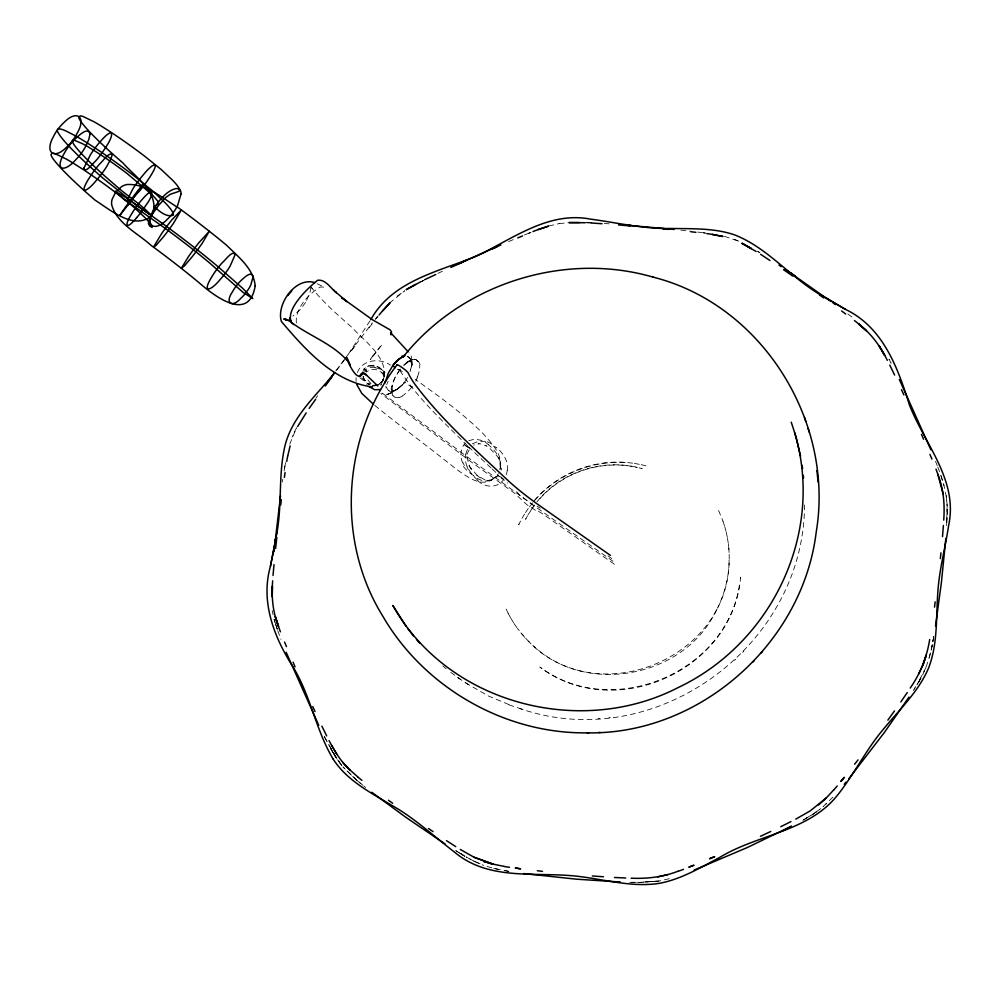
<?xml version="1.0" encoding="UTF-8"?>
<svg xmlns="http://www.w3.org/2000/svg" width="1000" height="1000" viewBox="0 0 1000 1000"><rect width="100%" height="100%" fill="white"/><g stroke="black" fill="none" stroke-linecap="round" stroke-linejoin="round"><path stroke-width="0.75" stroke-dasharray="5 3.75" d="M460.913 454.925L461.25 451.225A12.637 9.525 -61.6 0 1 464.038 444.688L465 443.587M729.112 554.325C729.925 572.75 725.7 591.25 717.675 607.812M356.087 377.638L356.075 381.275M937.763 467.075C944.125 482.663 948.25 499.363 947.062 516.3L947.125 505.913L946.587 525.638M946.712 523.062L946.862 516.95M411.7 364.15C410.375 373.212 414.45 357.088 409.038 352.825M729.087 560.188C729.163 656.012 602.688 710.95 532.8 645.288M804.55 504.95C804.137 646.762 654.325 755.588 519.575 708.425M402.25 384.938L395.925 389.975L397.325 389.175L392.85 391.075L394.225 390.962L392.463 390.863L393.787 391.287L392.425 390.538L393.438 391.337L392.225 389.263L392.55 390.562C390.788 382.825 396.388 375.5 400 369.363M946.762 522.663L947.113 516.663M399.588 370.15L394.712 377.912L391.75 386.4M391.375 389.062L391.5 391.95M477.55 475.788L469.525 466.438L467 457.45L467 458.137C464.9 454.375 470.538 450.475 469.3 447.525M500.2 468.212L499.95 469.462C502.425 460.312 496.35 451.712 489.787 445.938A71.825 54.612 -61.5 0 0 488.625 444.913L488.125 444.475M310.85 287.375L309.962 292.575L305.775 302.238L306.163 301.613L299.85 310.075L292.85 316.075M500.375 466.938C502.275 453.363 491.037 442.925 483.038 433.525C462.55 413.038 438.713 396.112 415.175 379.325M500.288 467.65L499.825 461.388L497.788 456.85L489.688 448.162L485.275 445.275L486.2 445.763L480.9 443.938L478.1 443.688L479.125 443.713L473.4 445.112M740.525 578.05L740.638 577.188C732.962 670.4 614.45 723.413 539.837 667.013C611.1 720.612 726.1 673.263 739.425 585.225M384.6 376.2C385.737 355.5 365.062 341.812 352.537 327.987C338.013 315.087 322.987 302.375 311.062 286.938M282.413 481.987L282.8 479.212M507.287 470.575C508.875 461.562 503.288 453.175 496.613 447.663M284.088 470.95L285.613 462.088M284.613 468.05L285.663 461.95M383.975 377.488L383.6 372.088L379.588 367.775A15.137 14.212 -5.2 0 0 374.288 365.863L368.35 365.988L364.113 368.8A7.9 7.788 -5.3 0 0 362.938 371.275M933.763 636.7C931.05 653.6 926.475 670.5 916.925 684.912L921.425 677.113L916.9 685.037M929.275 657.7L931.338 648.925M388.113 381.225L387.475 383.088M383.075 379.862C384.75 375.763 381.375 383.963 382.1 381.488M410.712 369.613L410.525 370.213A29.562 10.987 -55.2 0 1 410.188 371.262L410.012 371.725M289.762 444.15L296.525 427.775L292.087 437.15M366.425 372.2L366.788 371.262L364.113 368.8A7.35 7.212 -9.4 0 1 366.637 366.675L368.15 366.062M464.062 444.712L469.8 448.338L469.263 447.5M417.537 376.587L416.962 378.062M383.888 377.812L382.125 381.488L378.775 384.462M381.438 383.537L383.162 380.062M519.025 524.038L518.663 524.8L522.212 517.888M925.975 667.537L916.912 684.837M498.425 473.625L498.038 474.363M387.175 383.75L386.7 384.613M525.962 518.575L525.575 519.35L528.425 514.125M528.925 641.725L528.263 641.038C580.037 696.45 681.1 680.05 715.013 612.962M714.887 613.212L717.812 607.55M522 518.387L525.8 511.962M357.438 372.475C362.375 359.487 379.925 357.675 390.475 365.112M383.612 378.963L382.125 381.488L377.825 385.213L382.088 381.512M380.8 382.9C381.425 383.225 384.862 377.375 383.562 375.1L381.712 372.5L376.863 369.8L371.4 369.338L366.75 371.613L364.113 368.8M382.75 380.45L382.262 381.25M913.325 690.562L914.95 687.925M914.163 689.163L915.763 686.6M528.05 514.85L534.412 505.087M370.025 320.763L345.95 357.925M372.912 355.788L370.375 359.487L381.938 344.738L379.988 346.85M405.75 380.513L403.3 383.8L404.562 382.225A10.913 3.85 -56 0 0 406.1 380A13.075 4.65 -55.9 0 0 406.4 379.462A17.738 6.288 -56 0 0 407.5 377.425M412.537 386.375L411.863 387.312L404.738 382.175M525.487 512.625L529.775 506.262M530.913 510.262L534.2 505.513A9.375 1.175 36.7 0 1 534.963 505.213M345.112 359.113L334.613 372.95M316.038 398.013L317.675 395.737M372.2 356.838L380.262 346.562M335.788 370.925L344.113 359.738M352 350.138L355.188 345.887M344.95 358.625L372.375 322.9M400.438 369.113L399.412 370.275L397.587 369.363M403.95 383.025L404.562 382.225M529.5 506.863C551.9 476.475 590.55 459.188 628.15 462.738M369.012 327.812L372.188 323.837M375.15 319.525L377.775 316.337M376.138 318.325L378.125 315.938M375.9 318.538L377.663 316.425M536.925 501.863C561.337 471.2 604.625 457.438 642.212 468.713L641.35 468.475M469.775 448.35L464.312 444.913M534.1 500.812C558.325 472.075 597.987 457.15 635.112 463.587M402.788 384.375L396.8 389.738L387.688 394.225L393.025 392.125L388.35 394.237L384.487 394.513L382.025 393.137M832.925 797.125L823.075 806.612L826.45 803.6M540.112 498.413C563.9 471.737 602.388 459.338 637.238 467.45L636.425 467.238M496.337 476.587L490.562 480.3M742.7 652.3L743.875 651.175M734.65 660.288L735.675 659.3M403.888 365.337L408.488 361.912L411.287 361.287L410 361L411.062 361.388L410.475 361.112L411.712 364L411.337 362L411.725 364.775M389.45 303.087L404.6 290.863M400.2 386.9L396.8 389.738L399.562 387.438M403.675 365.2A19.262 6.713 -56 0 1 406.5 362.675L406.987 362.3M404.787 394.288L402.863 395.575M812.188 814.788L814.663 813.012L802.925 820.225L812.1 814.8M398.325 388.4L396.375 389.712M812.225 814.737L820.812 808.625M397.238 296.05L404.588 290.875M472.4 443.775L479.25 441.062L487.15 441.925M802.875 820.337L810.775 815.588M378.65 384.412L379.375 383.975M468.725 440.712L474.775 439.137L481.337 440.312A44.6 33.875 -62.1 0 1 488.188 444.387M437.875 273.387L443.025 270.975M508.625 241.6L515.163 238.812M524.325 235.012L530.825 232.413M530.938 232.4L528.375 233.412L531.275 232.275M411.512 359.787L411.312 359.862A25.175 8.95 -56.6 0 0 408.175 361.4A21.25 7.475 -56.2 0 0 406.525 362.575M490.387 480.363C484.438 482.587 478.113 479.5 473.525 475.737M411.625 359.75L411.75 359.712A19.638 6.775 -55.1 0 1 412.113 359.6M368.312 366.025L369.038 365.838M548.9 225.987L559.138 223.612M669.275 878.713L658.925 881.05L639.2 882.475M559.15 223.625L568.05 222.675M598.112 718.487L599.637 718.375M608.962 717.588L610.288 717.487M629.65 882.337L637.425 882.337L629.788 882.3M534.038 505.712L519.163 494.825A23.425 2.938 36.7 0 0 514.388 489.363M604.2 223.487L612.688 224.075M680.913 230.15L690.675 231.213M375.112 367.438C372.075 366.712 364.062 368.35 365.913 371.3M697.6 232.05L706.225 233.175M409.988 361.1L411.275 361.975L410.675 361.2M508.975 871.363L493.725 868.413L483.663 865.4M504.375 870.638L508.5 871.3M634.412 463.375L641.737 464.825M493.675 868.4L501.163 869.925M641.225 464.663L648.75 466.613L647.925 466.375M417.175 360.712A40.213 14.238 -59.2 0 0 415.662 359.513L413.65 359.312A25.175 8.838 -55.9 0 0 412.113 359.6M724.463 236.337L739.837 241.637L734.412 239.275M465.4 682.712L488.375 695.975L511.737 705.75M508.938 704.825L522.225 709.3M407.375 356.337L407.9 356.575A47.9 17.663 -53.4 0 1 409.525 358.062M475.5 861.875L482.312 864.8M474.15 861.287L483.688 865.387M407.587 356.388L410.65 359.212M370.175 384.95L368.062 383.663M317.137 283.712L324.387 287.188L320.525 286.975C308.137 293.762 294 310.012 296.537 323.963M381.1 369.237L386.325 373.263M466.15 856.988L474.125 861.225L466.213 856.988M397.987 369.137L404.175 372.587M365.712 371.188L365.037 370.8M498.762 475.988L497.537 475.412L498.85 476.037M459.462 852.938L464.775 855.987L455.625 850.713M757.3 251.15L759.875 252.725L757.25 251.075M499.875 476.688L499.25 476.287L500.112 476.838M394.312 396.95L393.387 396.15A41.95 15.337 -53.6 0 1 392.863 395.562M450.763 672.362L460.675 679.525M457.713 677.55L468.288 684.625M608.013 555.9L611.825 558.575M613.062 561.337L531.938 504.35A12.713 1.587 36.7 0 1 525.938 499.775L477.125 464.338L382.463 393.237M614.362 564.25L543.312 514.325A8.475 1.062 36.7 0 0 537.413 511.512L527.05 504.862L514.45 493.1L472.912 463.188L380.925 393.562M388.713 390.875L386.15 387.088M361.75 377.825L370.037 383.988M359.762 377.7L368.837 384.5M847.875 313.95L852.837 317.725M370.988 383.762L366.775 378.512M480.288 477.938L476.875 475.262L485.95 480.412L485.1 480.125L489.05 480.462L488.188 480.55L493.562 478.65C480.95 488.263 466.425 476.1 455.938 468.913C429.15 447.287 401.262 427.013 374.588 405.238M502.413 478.537L501.125 477.55L503.688 479.625M362.987 785.375L350.2 774.438M357.1 780.588L365.625 787.513M502.65 478.725L503.512 479.462M477.625 480.513C484.1 487.2 495.8 488.55 502.312 481.225A11.812 8.588 -60.9 0 0 503.663 479.6M442.887 665.987L446.225 668.775M417.262 360.588L418.175 361.6L417.575 360.887M500.737 476.912L507.55 483.125M491.087 468.013L473.688 451.675M492.163 469L498.587 474.938M468.488 446.725L472.638 450.688M467.438 445.737C443.275 421.55 417.337 398.212 399 369.075M529 641.9L520.9 632.875M409.65 357.9L410.213 358.575M381.475 372.15L382.912 373.775M524.763 637.463L517.337 628.263M341.975 765.85L335.988 757.6L330.775 748.662L341.987 765.863L335.988 757.6L325.775 739.25L336.037 757.525L330.662 748.662M514.038 623.475L517.413 628.438M392.9 395.525L392 393.812M469.038 465.712L471.375 469.487M510.988 618.513L514.113 623.638M311.188 287.087L312.262 288.863M330.712 748.662L335.962 757.6M508.212 613.413L511.075 618.688M891.038 363.075L888.975 359.1L891.038 363.025M468.312 469.6L467.287 467.438A35.337 26.212 -61.7 0 1 466.987 466.662M410.962 361.35L411.575 362.6M508.288 613.575L505.788 608.337M325.613 739.1L324.312 736.363L325.65 739.225M718.562 510.462L723 521.2M935.525 461.325L937.237 465.65M277.775 630.75L280.988 639.388M722.925 521.025L724.788 526.737M274.488 620.55L277.225 629.075L274.05 619.188L277.238 629.3M940.9 475.712L944.038 485.575M724.712 526.562L726.287 532.35M272.162 610.538L273.1 614.837M726.213 532.188L727.475 538.05M727.4 537.888L728.375 543.812M728.3 543.638L728.962 549.612M946.213 495.562L947.138 505.85M728.888 549.438L728.825 548.475L729.25 555.438M375.05 367.775A18 16.462 -6.4 0 1 380.938 369.513M364.375 371.262A7.938 7.75 -18.5 0 1 364.75 370.625M497.562 474.538A8.875 6.612 -61.4 0 1 497.113 475.2M497.812 475.85A9.488 8.225 -68 0 1 496.7 477.075M501.475 468.113A15.213 13.125 -64.1 0 1 501.138 470.238M507.2 470.588A17.038 12.35 -61 0 1 506.15 474.837M487.35 441.75A52.75 39.025 -64.1 0 1 496.4 447.95M411.8 387.188A18.312 6.562 -55.3 0 1 405.012 393.75M404.613 382.337A16.675 5.925 -56.2 0 1 398.275 388.325M417.163 377.962A17.75 6.825 -56.3 0 1 415.812 381.213M417.587 376.512A28.275 10 -56.9 0 0 419.387 370.288L419.487 369.65A25.75 9.475 -55.7 0 0 419.613 365.35M418.25 361.488A36.8 13.4 -56.4 0 1 420.037 364.862M415.712 359.55A41.55 14.7 -59.4 0 1 417.413 360.988M414.4 359.237A29.7 10.488 -56.8 0 1 415.387 359.462M411.725 359.738A27.9 9.9 -56.5 0 1 412.1 359.625M407 362.238A21.538 7.575 -56.2 0 1 408.162 361.438M407.175 356.213A28.575 10.65 -56.2 0 1 407.4 356.312M410.725 359.125A37.237 13.662 -52.2 0 1 411.95 361.8M412.113 361.9A22.487 8.025 -54.6 0 1 412.362 365.2M411.35 366.6A28.837 10.588 -55.5 0 1 410.538 369.712M406.388 379.462A13.338 4.75 -55.9 0 1 406.062 379.988M537.112 506.287A9.375 1.175 36.7 0 1 540.175 508.237M384.038 376.788A8.512 8.05 -42.3 0 0 382.863 370.775L381.112 368.875A14.25 13.525 -9.5 0 0 375.5 366.037M369.75 365.85A14.212 13.362 -6.2 0 1 375.438 366.25M363.375 376.362A13.963 13.625 -21.8 0 0 364.562 380.487A17.175 16.625 -42.2 0 0 365.938 383.15L366.438 383.825A18.438 17.775 -54.4 0 0 367.3 384.963M363.038 376.238A12.35 12.125 -17.8 0 0 363.988 378.562A15.088 14.725 -44.9 0 0 365.4 380.962A15.125 14.737 -52.1 0 0 367.912 383.55M462.75 463A25.15 18.9 -62 0 1 460.812 454.963M464.387 465.562A32.35 24.4 -61.3 0 1 463.088 462.762M473.65 475.55A62.362 48.038 -56.9 0 1 463.387 466.55M465.913 454.113A13.9 10.337 -61.4 0 1 468.8 447.35M467.125 466.55A24.112 17.938 -61.5 0 1 465.525 454.15M477.85 480.175A61.875 45.838 -62 0 1 468.625 469.312M391.2 389.237A25.612 9.137 -55.6 0 1 391.525 386.6M392.2 393.587A39.062 14.025 -54.8 0 1 391.788 391.637M398.9 397.175A27.338 9.963 -55.2 0 1 394.438 396.938M402.762 395.887A28.763 10.375 -55.8 0 1 399.125 397.55M386.037 387.25A40.912 14.712 -58.5 0 1 385.75 386.475M392.125 392.287A25.463 8.963 -59.2 0 1 389.012 390.45M396.488 389.325A29.125 10.562 -56.4 0 1 393.1 391.05M407.262 356.337A26.962 10 -55.9 0 1 407.562 356.425M392.287 385.562L392.175 386.675L392.287 385.562M933.713 636.85L931.75 647.412L933.713 636.85M381.15 384.3L380.812 385.238L381.125 384.375M496.25 476.675L494.862 477.9L496.2 476.737M819.575 809.488L815.875 812.138L819.587 809.5M425.037 279.625L420.925 281.762L425.037 279.625M423.612 280.475L420.85 281.85L423.6 280.487M409.188 361.575L408.587 361.825L409.25 361.55M491.95 479.787L489.538 480.637L491.95 479.787M658.938 881.038L637.75 882.463L658.925 881.05M591.362 222.8L586.763 222.662L591.362 222.8M589.688 222.85L586.625 222.7L589.675 222.85M706.3 233.225L703.225 232.787L706.287 233.225M464.762 856.237L455.763 850.65L464.812 856.287M356.887 780.387L342.975 766.925L356.887 780.387"/><path stroke-width="1.5" d="M943.725 520.138C944.887 504.625 943.6 488.812 937.8 474.237L943.138 493.913M272.675 580.8C271.337 596.213 272.663 611.962 278.525 626.4L275.287 616.675M942.513 536.613L943.388 525.45M945.825 538.425L941.4 582.487L935.525 626.038M273.025 575.513L274 564.587M940.35 558.55L940.925 552.825M276.825 537.513L275.613 548.425M273.95 551.788L280.525 495.75M280.775 504.862L281.363 499.7M934.513 607.125L935.163 601.862M276.837 533.263C282.3 504 278.087 473.675 285.25 444.675C292.938 415.75 316.388 395.337 334.613 372.95M284.363 477.413L285.087 472.5M286.712 461.463L287.675 456.037M274.812 544.275L270.425 566.287C260.238 602.013 274.3 637.788 293.475 667.688C310.788 696.213 315.85 730.2 332.975 758.763M276.875 533.088L270.425 566.287M385.737 380.988L388.25 373.237L392.775 365.65A15.762 5.675 -56.1 0 1 397.175 360.7M929.675 639.475C926.988 656.938 920.362 673.587 910.212 688.062M291.388 322.425C285.15 309.212 308.238 287.762 317.638 280.238C325.737 279.175 330.737 288.425 336.325 292.7L333.237 289.575M287.8 455.788L290.113 445.85M923.037 664.762L926.275 655.025L923.012 664.775M918.637 674.087L923.05 664.75M297.625 426.55L306.175 412.875M908.975 697.125L884.375 732.487L848.7 778.863M314.625 282.562C295.512 276.65 276.012 304.363 281.413 321.538C305.338 349.65 333.988 382 372.425 386.975M900.837 701.925L907.225 692.575M370.812 319.613C392.525 280.613 438.6 271.637 476.525 256.112C512.388 239.15 547.962 211.125 590.188 219.062C616.663 222.625 642.913 228.925 669.788 228.475C691.6 228.85 714.112 227.775 735.05 235.037C769.837 248.912 793 280.763 825.962 297.9M397.113 364.725C342.713 435.7 335.262 539.513 382.7 615.988C424.225 687.862 505.75 734.6 588.9 732.825M309.175 408.387L315.675 399.275M887.862 720.125L894.488 710.925M328.4 381.025L334.137 373.162M325.025 385.55L327.488 382.175M142.725 209.938L140.35 213.125M332 376.875L325.325 385.875M133.463 197.688L131.287 200.6M328.312 381.05L330.812 377.688M128.05 204.913L119.85 215.338L125.262 207.438A31.75 1.412 -53 0 1 128.238 203.363L132.575 197.55A31.75 1.412 -53 0 1 135.787 193.312L143.062 184.188L136.575 193.475A39.025 1.725 -53 0 1 127.987 205M854.613 764.212L858.05 759.912M587.15 732.862C699.737 734.938 802.85 643.263 816.237 531.9C834.675 421.788 762.375 304.55 653 277.113M844.262 784.262L846.038 782.1M379.15 314.962L382.713 310.663M291.8 290.812L287.775 295.575M844.087 777.562L840.775 781.488L844.312 777.337M403.125 356.987C461.2 284.113 563.875 251 653.438 277.225M833.637 790.15L837.237 785.975M136.725 217.562C126.5 230.188 123.387 226.688 131.812 213.637A35.638 12.688 -56.1 0 1 134.95 208.725L139.675 202.375A35.638 12.688 -56.1 0 1 143.312 198.2C155.725 184.325 152.7 196.612 146.037 205.062A41.487 14.763 -56.1 0 1 136.625 217.7M382.987 310.512L389.95 302.712M761.162 652.913L762.438 651.538M362.612 373.212L360.838 374.525L362.612 373.212C355.65 388.575 339.15 338.85 350.238 365.087L349.888 364.462M753 661.925L754.125 660.713M826.338 797.862L833.462 790.188M382.837 310.538L389.988 302.913M826.325 797.962L810.013 811.012L795.788 819.125M397.175 360.7L399.712 358.612M818.562 804.95L826.3 797.987M399.275 358.938L399.412 358.825A20.337 7.325 -56.1 0 1 401.413 357.525M332.837 758.587C346.512 780.288 370.125 792.337 391.413 805.125C414.487 817.962 433.738 836.188 454.562 852.15C490.487 882.45 539.425 870.738 582.125 876.862C607.575 880.238 633.212 887.337 659.025 883.388C681.025 879.388 700.45 867.638 719.925 857.3C757.862 834.15 808.4 831.838 837.463 795.225C854.038 774.525 865.65 750.337 882.738 730C898.95 710.025 918.525 691.9 928.688 667.788C937.875 643.787 936 617.638 937.812 592.487C939.188 569.862 945.3 547.925 948.612 525.588C958.487 480.262 924.55 443.988 909.287 404.588C897.812 367.5 882.812 326.987 845.125 309.212M415.5 284.425L406.2 289.675L420.6 281.812M362.3 373.475L363.725 372.725L362.175 373.387L366.587 374.925L364.175 373.338M791.388 826.25L747.25 847.562L694.188 870.062M783.025 830.65L791.25 826.325M780.775 826.688L790.938 821.612M425.462 279.35L435.737 274.513M760.475 836.312L770.763 831.475M461.2 262.812L450.838 267.462M457.075 264.488L491.875 248.925M493.162 248.35L500.887 244.95M491.9 249.137L496.838 246.962M377.475 385.138L372.575 385.725M714.438 856.725L709.538 858.75L714.663 856.65M517.762 237.875L522.55 235.938M532.962 231.55L538.15 229.537M693.6 865.337L688.812 867.15L693.962 865.25M678.188 871.287L683.438 869.388M538.438 229.537L548.362 226.1M380.513 389.538L374.7 389.75L368.862 386.5M678 871.237C663.075 877.013 647.025 878.925 631.1 878.188M538.3 229.488L548.325 226.287M657.7 876.912L667.875 874.575M598.737 732.475L600.288 732.45M579.55 222.537L568.888 222.6L585.3 222.75M615.538 881.862L620.175 881.963M619.487 881.963L576.475 879.188L523.737 873.55M614.487 877.475L625.688 878M590.712 222.963L602.025 223.725M592.312 875.975L603.5 876.775M625.375 225.125L664.225 228.512M630.925 225.538L625.212 225.05M629.825 225.912L618.55 224.925M667.038 228.775L673.988 229.45M662.975 228.938L668.363 229.425M285.113 319.513L286.312 319.637L284.037 319.012L287.95 320.1L284.037 319.012M690.738 231.713L695.863 232.35M537.337 870.738L542.5 871.375M706.925 233.612L712.362 234.375M520.225 868.75L515.262 868L520.638 868.838M503.975 866.438L509.462 867.325M712.55 234.525L722.8 236.375M493.625 864.262L503.812 866.312M712.487 234.412L722.688 236.513M474.137 857.275L493.438 864.287L474.113 857.275L460.275 849.45M493.438 864.287L483.55 861.363L493.475 864.312M285.725 319.488L290.287 321.425M742.087 243.35L756.125 251.488M446.525 840.675L455.763 846.637M445.2 844.087L405.5 817.05L371.737 792.25M760.65 254.325L769.987 260.525M778.962 265.075L781.287 266.625M428.438 828.487L433.038 831.6M795.025 276.05L790.487 272.975L830.85 301.375M784.688 268.95L794.85 275.975M792.688 276.038L783.5 269.662M819.4 294.925L823.8 297.987M610.388 555.363L539.75 505.737A46.85 5.863 36.7 0 1 508.55 481.012C475.775 450.1 441.538 420.012 414.513 383.725A304.062 38.062 36.7 0 1 408.175 372.925A7.025 0.875 36.7 0 0 401.85 367.375A7.025 0.875 36.7 0 0 396.962 365.037M388.475 800.25L392.65 803.238M833.075 302.975L835.3 304.575M841.612 310.975L845.713 314.025M395.15 367.663L392.775 365.65A16.575 5.925 -56.1 0 1 399.237 359.075M365.65 374.3L377.837 386.012M293.712 324.588L291.325 322.362C309.288 335.838 331.863 343.387 347.262 360.55M854.438 320.562L858.65 323.9M357.688 776.912L361.95 780.375M866.375 330.838L858.713 324C871.15 333.525 880.487 346.35 887.312 360.337M858.713 324.062L866.525 330.775M373.512 404.325L361.775 393.363L356.725 384.475M349.95 769.938L357.587 776.725M329.075 740.6C334.55 751.287 341 761.6 349.775 769.912M335.35 291.712L346.95 301.675L341.587 297.625L372.475 319.762L390.062 329.825L391.512 331.737L391.075 334.862L390.637 332.688L408.125 351.712M342.788 762.463L349.738 769.875M416.5 639.45L419.55 643M407.725 628.475L413.45 635.9M405.887 625.962L392.825 605.462C447.65 703.475 579.825 738.325 678.312 687.487C771.912 643.088 824.875 533.025 794.613 432.587M331.675 745.375L336.838 754.262M289.988 320.05L291.175 322.188L289.738 317.975M321.9 726.15L326.675 735.913M894.613 375.05L889.737 365.05M318.762 725.325L286.137 652.25M899.35 379.475L930.875 449.8M312.75 706.575L315.038 711.575M901.5 389.688L903.875 394.888M921.488 434.375L923.575 439.225M293.062 662.225L295.062 666.9M929.938 454.412L931.925 459.1M284.575 642.087L286.488 646.612M278.512 626.7L280.425 631.812M935.975 469.125L937.825 474.125M804.488 417.45L805.763 421.388M808.062 428.512L809.338 432.425M791.25 422.188L795.863 436.425L800.588 456.138M275.45 616.788L278.5 626.487M802.113 465.375L802.588 468.462M816.9 470.487L818.075 482.013M803.275 475.262L803.562 477.987M399.675 358.738A23.075 8.15 -55.5 0 1 403.688 356.587M404.3 355.812A20.663 8.175 -61.9 0 1 404.637 355.763M385.062 382.887A20.612 8.537 -51.5 0 1 385.175 381.375M401.8 356.3A22.963 8.888 -60.4 0 1 404.738 355.462M272.387 586.275L272.238 596.6L272.387 586.275M153.588 246.925L155.75 245.7L163.075 237.288A47.088 9.087 -54.7 0 0 166.938 232.35L169.537 228.863A47.088 9.087 -54.7 0 0 173.275 223.612L181.35 209.95L171.85 219.887A47.213 9.113 -54.7 0 0 167.987 224.812L165.387 228.312A47.213 9.113 -54.7 0 0 161.65 233.562L153.588 246.925M253.15 276.537L250.863 284.837A29.175 18.45 -47.4 0 1 248.538 289.1L244.438 294.613A29.175 18.45 -47.4 0 1 240.875 298.238C232.2 308.25 224.587 303.087 232.4 291.925A32.487 20.538 -47.4 0 1 235.025 287.675L237.087 284.913A32.487 20.538 -47.4 0 1 240.487 281.075C243.125 278.712 251.188 270.05 253.15 276.537M112.413 154.062L110.938 158.85L106.7 166.5A46.588 18.925 -50.1 0 1 103.212 171.725L100.612 175.212A46.588 18.925 -50.1 0 1 96.5 180.188C86.688 192.512 78.075 195.212 89.562 177.512A46.812 19.013 -50.1 0 1 93.05 172.3L95.65 168.8A46.812 19.013 -50.1 0 1 99.763 163.825C103.3 160.987 107.875 152.713 112.413 154.062M72.463 140.738L72.8 142.475A70.75 8.863 36.7 0 0 76.525 148.025A114.55 14.338 36.7 0 0 86.075 158.425A130.037 16.275 36.7 0 0 114.838 184.8C126.575 195.625 141.1 204.2 151.713 215.763C133.938 230.6 110.738 210.075 95.125 200.188A139.275 17.438 36.7 0 1 63.4 170.725A116.7 14.612 36.7 0 1 53.7 159.637L52.875 158.5A67.475 8.45 36.7 0 1 51.037 154.425L52.375 153.162A48.288 6.05 36.7 0 1 55.325 153.775L66 158.912A60.325 7.55 36.7 0 1 72.9 162.95L83.387 169.625A80.625 10.1 36.7 0 1 97.362 179.15L103.15 183.275A74.225 9.287 36.7 0 1 117.5 193.95L133.425 206.775L144.938 217.6A64.188 8.037 36.7 0 1 149.775 223.137L152.15 227.512L149.588 225.938L148.412 223.562L149.125 219.887L151.738 214.925L158.787 205.188L165.925 197.35L170.225 194.3L179.112 191.325L179.575 189.037L177.55 185.875A64.188 8.037 36.7 0 0 172.7 180.338L161.2 169.513L145.275 156.688A74.225 9.287 36.7 0 0 130.925 146.012L125.138 141.888A80.625 10.1 36.7 0 0 111.163 132.363L100.675 125.688A60.325 7.55 36.7 0 0 93.775 121.65L83.1 116.512A48.288 6.05 36.7 0 0 80.15 115.9L78.812 117.163A67.475 8.45 36.7 0 0 80.65 121.237L81.475 122.362A116.7 14.612 36.7 0 0 91.175 133.463A139.275 17.438 36.7 0 0 122.9 162.925C135.438 177.3 161.637 194.137 151.713 215.763L136.65 205.375L103.188 178.325A149.8 18.75 36.7 0 1 81.7 158.925A146.25 18.312 36.7 0 1 68.662 145.875A117.413 14.7 36.7 0 1 59.875 135.45L57.8 132.113A68.987 8.637 36.7 0 1 57.337 129.925L59.325 127.425A47.663 47.25 52.7 0 1 63.725 122.775C76.688 109.175 86.688 116.762 77.287 132.988A48.45 48.038 52.7 0 1 74.088 138.525L71.487 142.012A48.45 48.038 52.7 0 1 67.1 146.662C54.138 160.375 44.225 152.662 53.525 136.463A47.663 47.25 52.7 0 1 56.725 130.912L57.975 129.137L60.3 129.012A58.225 7.287 36.7 0 1 66.125 131.05L74.862 135.55A71.85 9 36.7 0 1 85.375 141.775L94.275 147.475A91.788 11.487 36.7 0 1 113.15 160.4L119.663 165.075A79.662 9.975 36.7 0 1 135.638 177.1L153.138 191.4L165.688 203.337A74.862 9.375 36.7 0 1 170.963 209.45L173.225 212.938L173.4 215.138C166.513 217.763 159.025 211.15 154.362 206.588C156.325 204.925 161.375 203.637 156.363 199.562A52.862 6.612 36.7 0 0 151.938 194.587L127.112 173.538A70.013 8.762 36.7 0 0 109.362 160.675A68.888 8.625 36.7 0 0 97.25 152.537L88.275 146.95A48.1 6.025 36.7 0 0 82.575 143.75L74.412 140.275A39.725 4.975 36.7 0 0 72.663 140.412L72.463 140.738M127.075 200.438C130.062 203.812 136.425 193.375 139.4 191.112A47.875 18.388 -50.3 0 0 143.488 186.125L146.088 182.638A47.875 18.388 -50.3 0 0 149.6 177.438C161.213 159.725 152.85 162.775 143.125 175.062A47.725 18.325 -50.3 0 0 139.037 180.05L136.438 183.55A47.725 18.325 -50.3 0 0 132.925 188.75L127.075 200.438M90 134.037L88.837 139.425L85.787 146.213A47.287 35.425 -45.1 0 1 82.487 151.613L79.887 155.1A47.287 35.425 -45.1 0 1 75.6 159.9C64.262 172.975 54.062 170.362 64.312 153.25A47.475 35.562 -45.1 0 1 67.613 147.863L70.213 144.375A47.475 35.562 -45.1 0 1 74.513 139.575C77.663 136.725 88.012 125.825 90 134.037M181.1 193.75L177.6 205.5A47.475 45.963 -24.1 0 1 174.412 211.025L171.812 214.5A47.475 45.963 -24.1 0 1 167.413 219.175C154.863 232.575 144.25 226.137 153.75 209.562A47.75 46.238 -24.1 0 1 156.95 204.062L159.537 200.575A47.75 46.238 -24.1 0 1 163.938 195.9C167.537 191.688 180.938 182.913 181.1 193.75M255.175 285.863C249.175 322.85 214.438 296.163 198.95 282.625A118.85 14.875 36.7 0 0 175.787 264.012A144.125 18.038 36.7 0 0 151.062 245.362C137.338 232.887 117 223.612 111.65 204.737A16.3 15.5 -30.5 0 1 112.088 199.338L115.65 192.213L121.512 186.688A16.3 15.5 -30.5 0 1 126.688 184.55C146.463 183.238 162.7 198.562 178.837 208.1A144.125 18.038 36.7 0 1 203.55 226.75A118.85 14.875 36.7 0 1 226.725 245.362C238.188 256.812 253.675 268.637 255.175 285.863M275.3 539.525L274.7 544.938L275.3 539.525M235.312 254.275L230.1 266.15A45.688 22.088 -49.3 0 1 226.725 271.3L224.175 274.725A45.688 22.088 -49.3 0 1 220.1 279.562C210.15 291.863 201.337 293.288 212.3 276.075A46.087 22.275 -49.3 0 1 215.675 270.925L218.225 267.512A46.087 22.275 -49.3 0 1 222.288 262.663C225.375 260.387 232.037 250.05 235.312 254.275M181.462 268.075L184.262 266.087L192.15 256.762A47.663 8.35 -52 0 0 196.112 251.675L198.713 248.188A47.663 8.35 -52 0 0 202.35 243.088L209.3 231.238L198.663 242.975A47.663 8.35 -52 0 0 194.7 248.062L192.1 251.55A47.663 8.35 -52 0 0 188.463 256.65L181.462 268.075M83.888 168.162C85.062 173.988 93.088 163.125 95.312 161.312A47.713 21.463 -56.9 0 0 99.325 156.488L101.925 153A47.713 21.463 -56.9 0 0 105.5 147.625C114.612 134.462 114.038 125.588 100.412 141.45A47.65 21.425 -56.9 0 0 96.4 146.275L93.8 149.775A47.65 21.425 -56.9 0 0 90.225 155.137L83.888 168.162M115.262 191.312L124 199.237L164.237 227.675A135.525 16.962 36.7 0 1 187.5 245.2A109.575 13.713 36.7 0 1 209.3 262.7L243.25 292.525L252.838 298.562L242.775 288.4L216.375 265.287A128.15 16.038 36.7 0 0 191.838 245.562A152.65 19.112 36.7 0 0 165.662 225.8A138.85 17.387 36.7 0 0 162.237 223.3L125.725 197.475L115.262 191.312M363.062 372.512L359.75 375.988L363.062 372.512M466.138 260.4L461.025 262.725L466.087 260.462M751.25 248.5L742.163 243.412L751.25 248.5M845.3 309.312L825.788 297.8L845.3 309.312M884.625 355.35L879.45 346.425L884.625 355.35"/></g></svg>
